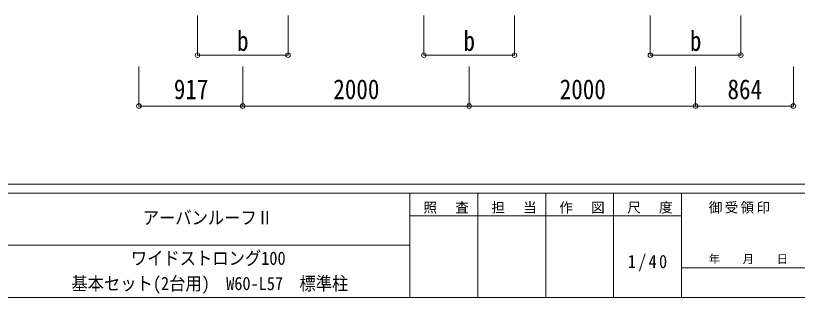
# Model space of a CAD drawing. Units: millimetres at full size, sheet at 1:40. Extents: x -11243 to 11243, y -7760 to 7760.
# Drawn here: x 119 to 7024, y -7760 to -5271 of the extents above; entities that cross this region are included whole.
import ezdxf
from ezdxf.enums import TextEntityAlignment as Align

# ---------------------------------------------------------------- set-up
doc = ezdxf.new("R2010")
doc.units = ezdxf.units.MM
doc.header["$LTSCALE"] = 40
doc.header["$PDMODE"] = 32
doc.header["$PDSIZE"] = 40
for name, color, linetype, lineweight in [('0-3_ELV2', 7, 'Continuous', 9), ('0-6_OTH_LINE', 6, 'Continuous', 9), ('F-0_240', 7, 'Continuous', 9)]:
    doc.layers.add(name, color=color, linetype=linetype, lineweight=lineweight)
doc.styles.add('ＭＳ ゴシック', font='')
doc.styles.get('ＭＳ ゴシック').set_extended_font_data('MS Gothic')

msp = doc.modelspace()

# ---------------------------------------------------------------- linework, layer by layer
at = {"layer": '0-3_ELV2', "color": 6}
for p, q in [((1725.34, -5619.85), (1725.34, -5270.85)), ((2525.34, -5619.85), (2525.34, -5270.85)), ((3725.33, -5619.85), (3725.33, -5270.85)), ((4525.33, -5619.85), (4525.33, -5270.85)), ((5725.34, -5619.85), (5725.34, -5270.85)), ((6525.34, -5619.85), (6525.34, -5270.85)), ((1725.34, -5619.85), (2525.34, -5619.85)), ((3725.33, -5619.85), (4525.33, -5619.85)), ((5725.34, -5619.85), (6525.34, -5619.85)), ((1208.34, -6069.85), (1208.34, -5719.85)), ((2125.34, -6069.85), (2125.34, -5719.85)), ((4125.34, -6069.85), (4125.34, -5719.85)), ((6125.34, -6069.85), (6125.34, -5719.85)), ((6989.34, -6069.85), (6989.34, -5719.85))]:
    msp.add_line(p, q, dxfattribs=at)
for p in [(1725.34, -5619.85), (2525.34, -5619.85), (3725.33, -5619.85), (4525.33, -5619.85), (5725.34, -5619.85), (6525.34, -5619.85), (1208.34, -6069.85), (2125.34, -6069.85), (4125.34, -6069.85), (6125.34, -6069.85), (6989.34, -6069.85)]:
    msp.add_point(p, dxfattribs=at)
at = {"layer": '0-6_OTH_LINE'}
for p, q in [((1208.34, -6069.85), (2125.34, -6069.85)), ((2125.34, -6069.85), (4125.33, -6069.85)), ((4125.34, -6069.85), (6125.34, -6069.85)), ((6125.34, -6069.85), (6989.34, -6069.85))]:
    msp.add_line(p, q, dxfattribs=at)
at = {"layer": 'F-0_240', "color": 5}
for p, q in [((-11242.74, -6760), (10677.26, -6760)), ((-11242.74, -6840), (7121.58, -6840)), ((3601.58, -6840), (3601.58, -7760)), ((4201.58, -6840), (4201.58, -7760)), ((4801.58, -6840), (4801.58, -7760)), ((5401.58, -6840), (5401.58, -7760)), ((6001.58, -6840), (6001.58, -7760)), ((3601.58, -7040), (6001.58, -7040)), ((-4598.42, -7300), (3601.58, -7300)), ((6001.58, -7500), (7121.58, -7500)), ((-11242.74, -7760), (10677.26, -7760))]:
    msp.add_line(p, q, dxfattribs=at)

# ---------------------------------------------------------------- texts
at = {"layer": '0-3_ELV2', "style": 'ＭＳ ゴシック', "width": 0.85}
for s, p in [('b', (2075.34, -5634.85)), ('b', (4075.33, -5634.85)), ('b', (6075.34, -5634.85)), ('917', (1516.84, -6061.85)), ('2000', (2925.34, -6061.85)), ('2000', (4925.34, -6061.85)), ('864', (6407.34, -6061.85))]:
    msp.add_text(s, height=176, dxfattribs=at).set_placement(p, align=Align.BOTTOM_LEFT)
at = {"layer": 'F-0_240', "style": 'ＭＳ ゴシック', "width": 0.9}
for s, p in [('アーバンルーフⅡ', (1241.58, -7150)), ('ワイドストロング100', (1136.58, -7507.84)), ('基本セット(2台用)\u3000W60-L57\u3000標準柱', (611.58, -7731.34))]:
    msp.add_text(s, height=117.3, dxfattribs=at).set_placement(p, align=Align.BOTTOM_LEFT)
at = {"layer": 'F-0_240', "style": 'ＭＳ ゴシック'}
msp.add_text('年\u3000\u3000月\u3000\u3000日', height=73.31, dxfattribs=at).set_placement((6241.58, -7480), align=Align.BOTTOM_LEFT)
at = {"layer": 'F-0_240', "attachment_point": 7, "style": 'ＭＳ ゴシック'}
for s, insert, char_height in [('\\T1.17;照\u3000査', (3721.58, -7020), 87.98), ('\\T1.17;担\u3000当', (4321.58, -7020), 87.98), ('\\T1.17;作\u3000図', (4921.58, -7020), 87.98), ('\\T1.17;尺\u3000度', (5521.58, -7020), 87.98), ('\\T1.17;御受領印', (6241.58, -7020), 87.98), ('\\T1.28;\\W0.9;1/40', (5526.58, -7530), 117.3)]:
    msp.add_mtext(s, dxfattribs=dict(at, insert=insert, char_height=char_height))

doc.saveas('drawing.dxf')
